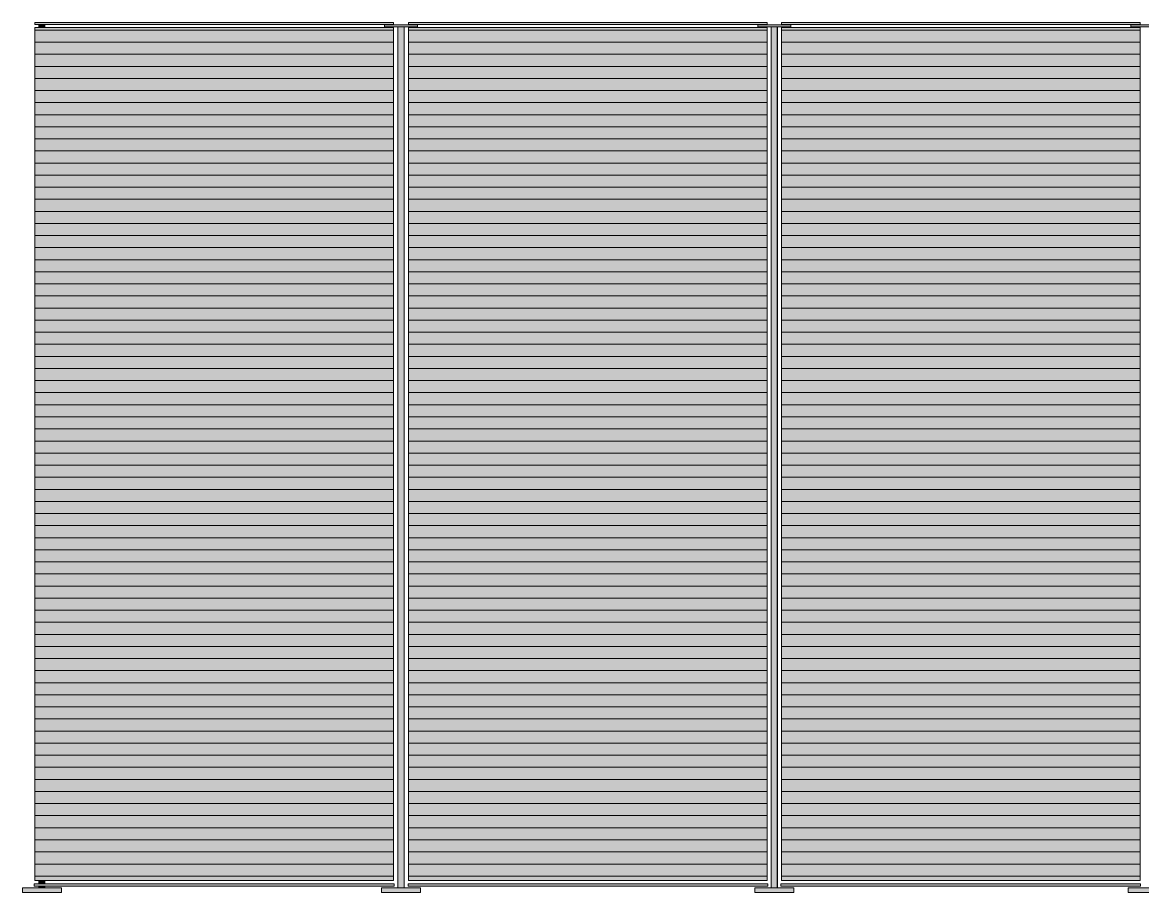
# Model space of a CAD drawing. Header units: millimetres. Extents: x -23380 to 52531, y -5628 to 1041.
# Drawn here: x -3254 to -936, y -759 to 1041 of the extents above; entities that cross this region are included whole.
import ezdxf

# ---------------------------------------------------------------- set-up
doc = ezdxf.new("R2010")
doc.units = ezdxf.units.MM
for name, color, linetype, lineweight in [('drawing', 7, 'Continuous', 5), ('hatch', 9, 'Continuous', 5), ('ropes', 7, 'Continuous', 0)]:
    doc.layers.add(name, color=color, linetype=linetype, lineweight=lineweight)
pattern_1 = [(0, (0, 0), (0, 25), [])]

msp = doc.modelspace()

# ---------------------------------------------------------------- hatches: boundary and pattern name
at = {"layer": 'hatch'}
for points in [[(-3228.1, 1036.6), (-2485.9, 1036.6), (-2485.9, 1040.9), (-3228.1, 1040.9)], [(-3228.1, -734.1), (-2485.9, -734.1), (-2485.9, 1030.7), (-3228.1, 1030.7)], [(-3207.6, 1036.6), (-3220.4, 1036.6), (-3220.4, 1030.7), (-3207.6, 1030.7)], [(-2505, 1031.6), (-2436.3, 1031.6), (-2436.3, 1035.7), (-2505, 1035.7)], [(-2477.2, -749.1), (-2464.4, -749.1), (-2464.4, 1031.6), (-2477.2, 1031.6)], [(-1713.2, 1036.6), (-1713.2, 1040.9), (-2455.4, 1040.9), (-2455.4, 1036.6)], [(-1713.2, -734.1), (-1713.2, 1030.7), (-2455.4, 1030.7), (-2455.4, -734.1)], [(-1732.5, 1031.6), (-1663.8, 1031.6), (-1663.8, 1035.7), (-1732.5, 1035.7)], [(-1704.3, 1031.6), (-1704.7, 1031.6), (-1704.7, -749.1), (-1704.3, -749.1)], [(-1704.3, -749.1), (-1691.9, -749.1), (-1691.9, 1031.6), (-1704.3, 1031.6)], [(-1691.5, 1031.6), (-1691.9, 1031.6), (-1691.9, -749.1), (-1691.5, -749.1)], [(-1683, 1036.6), (-940.9, 1036.6), (-940.9, 1040.9), (-1683, 1040.9)], [(-1683, -734.1), (-940.9, -734.1), (-940.9, 1030.7), (-1683, 1030.7)], [(-891.2, 1031.6), (-891.2, 1035.7), (-960, 1035.7), (-960, 1031.6)], [(-3229.8, -745.8), (-2485, -745.8), (-2485, -740.7), (-3229.8, -740.7)], [(-3220.4, -740.7), (-3207.6, -740.7), (-3207.6, -734.1), (-3220.4, -734.1)], [(-1711.3, -745.8), (-1711.3, -740.7), (-2456.1, -740.7), (-2456.1, -745.8)], [(-1684.9, -745.8), (-940.1, -745.8), (-940.1, -740.7), (-1684.9, -740.7)], [(-3254.1, -759.1), (-3173.4, -759.1), (-3173.4, -749.1), (-3254.1, -749.1)], [(-3207.6, -745.8), (-3220.4, -745.8), (-3220.4, -749.1), (-3207.6, -749.1)], [(-2510.9, -759.1), (-2430.2, -759.1), (-2430.2, -749.1), (-2510.9, -749.1)], [(-1738.4, -759.1), (-1738.4, -749.1), (-1738.6, -749.1), (-1738.6, -759.1)], [(-1738.4, -759.1), (-1657.9, -759.1), (-1657.9, -749.1), (-1738.4, -749.1)], [(-1657.9, -759.1), (-1657.7, -759.1), (-1657.7, -749.1), (-1657.9, -749.1)], [(-885.4, -759.1), (-885.4, -749.1), (-966.1, -749.1), (-966.1, -759.1)]]:
    msp.add_hatch(color=256, dxfattribs=at).paths.add_polyline_path(points, flags=0)
at = {"layer": 'ropes', "lineweight": 0}
h = msp.add_hatch(dxfattribs=at)
h.set_pattern_fill('HATCH1', color=256, scale=200, style=0, pattern_type=2)
h.set_pattern_definition(pattern_1)
h.paths.add_polyline_path([(-3228.1, -734.1), (-2485.9, -734.1), (-2485.9, 1030.7), (-3228.1, 1030.7)], flags=0)
h = msp.add_hatch(dxfattribs=at)
h.set_pattern_fill('HATCH1', color=256, scale=200, style=0, pattern_type=2)
h.set_pattern_definition(pattern_1)
h.paths.add_polyline_path([(-1713.2, -734.1), (-1713.2, 1030.7), (-2455.4, 1030.7), (-2455.4, -734.1)], flags=0)
h = msp.add_hatch(dxfattribs=at)
h.set_pattern_fill('HATCH1', color=256, scale=200, style=0, pattern_type=2)
h.set_pattern_definition(pattern_1)
h.paths.add_polyline_path([(-1683, -734.1), (-940.9, -734.1), (-940.9, 1030.7), (-1683, 1030.7)], flags=0)

# ---------------------------------------------------------------- linework, layer by layer
at = {"layer": 'drawing'}
for points in [[(-3228.1, 1036.6), (-2485.9, 1036.6), (-2485.9, 1040.9), (-3228.1, 1040.9)], [(-3228.1, -734.1), (-2485.9, -734.1), (-2485.9, 1030.7), (-3228.1, 1030.7)], [(-2505, 1031.6), (-2436.3, 1031.6), (-2436.3, 1035.7), (-2505, 1035.7)], [(-1713.2, 1036.6), (-2455.4, 1036.6), (-2455.4, 1040.9), (-1713.2, 1040.9)], [(-1713.2, -734.1), (-2455.4, -734.1), (-2455.4, 1030.7), (-1713.2, 1030.7)], [(-1663.8, 1031.6), (-1732.5, 1031.6), (-1732.5, 1035.7), (-1663.8, 1035.7)], [(-1732.5, 1031.6), (-1663.8, 1031.6), (-1663.8, 1035.7), (-1732.5, 1035.7)], [(-1683, 1036.6), (-940.9, 1036.6), (-940.9, 1040.9), (-1683, 1040.9)], [(-1683, -734.1), (-940.9, -734.1), (-940.9, 1030.7), (-1683, 1030.7)], [(-891.2, 1031.6), (-960, 1031.6), (-960, 1035.7), (-891.2, 1035.7)], [(-3229.8, -745.8), (-2485, -745.8), (-2485, -740.7), (-3229.8, -740.7)], [(-1711.3, -745.8), (-2456.1, -745.8), (-2456.1, -740.7), (-1711.3, -740.7)], [(-1684.9, -745.8), (-940.1, -745.8), (-940.1, -740.7), (-1684.9, -740.7)], [(-3254.1, -759.1), (-3173.4, -759.1), (-3173.4, -749.1), (-3254.1, -749.1)], [(-2510.9, -759.1), (-2430.2, -759.1), (-2430.2, -749.1), (-2510.9, -749.1)], [(-1657.9, -759.1), (-1738.6, -759.1), (-1738.6, -749.1), (-1657.9, -749.1)], [(-1738.4, -759.1), (-1657.7, -759.1), (-1657.7, -749.1), (-1738.4, -749.1)], [(-885.4, -759.1), (-966.1, -759.1), (-966.1, -749.1), (-885.4, -749.1)]]:
    msp.add_lwpolyline(points, close=True, dxfattribs=at)
for points in [[(-3220.4, 1030.7), (-3220.4, 1036.6)], [(-3207.6, 1030.7), (-3207.6, 1036.6)], [(-2464.4, -749.1), (-2464.4, 1031.6), (-2477.2, 1031.6), (-2477.2, -749.1)], [(-1691.9, -749.1), (-1691.9, 1031.6), (-1704.7, 1031.6), (-1704.7, -749.1)], [(-1704.3, -749.1), (-1704.3, 1031.6), (-1691.5, 1031.6), (-1691.5, -749.1)], [(-3207.6, -740.7), (-3207.6, -734.1), (-3220.4, -734.1), (-3220.4, -740.7)], [(-3220.4, -745.8), (-3220.4, -749.1), (-3207.6, -749.1), (-3207.6, -745.8)], [(-2477.2, -759.1), (-2477.2, -759.1)], [(-2464.4, -759.1), (-2464.4, -759.1)]]:
    msp.add_lwpolyline(points, dxfattribs=at)

doc.saveas('drawing.dxf')
